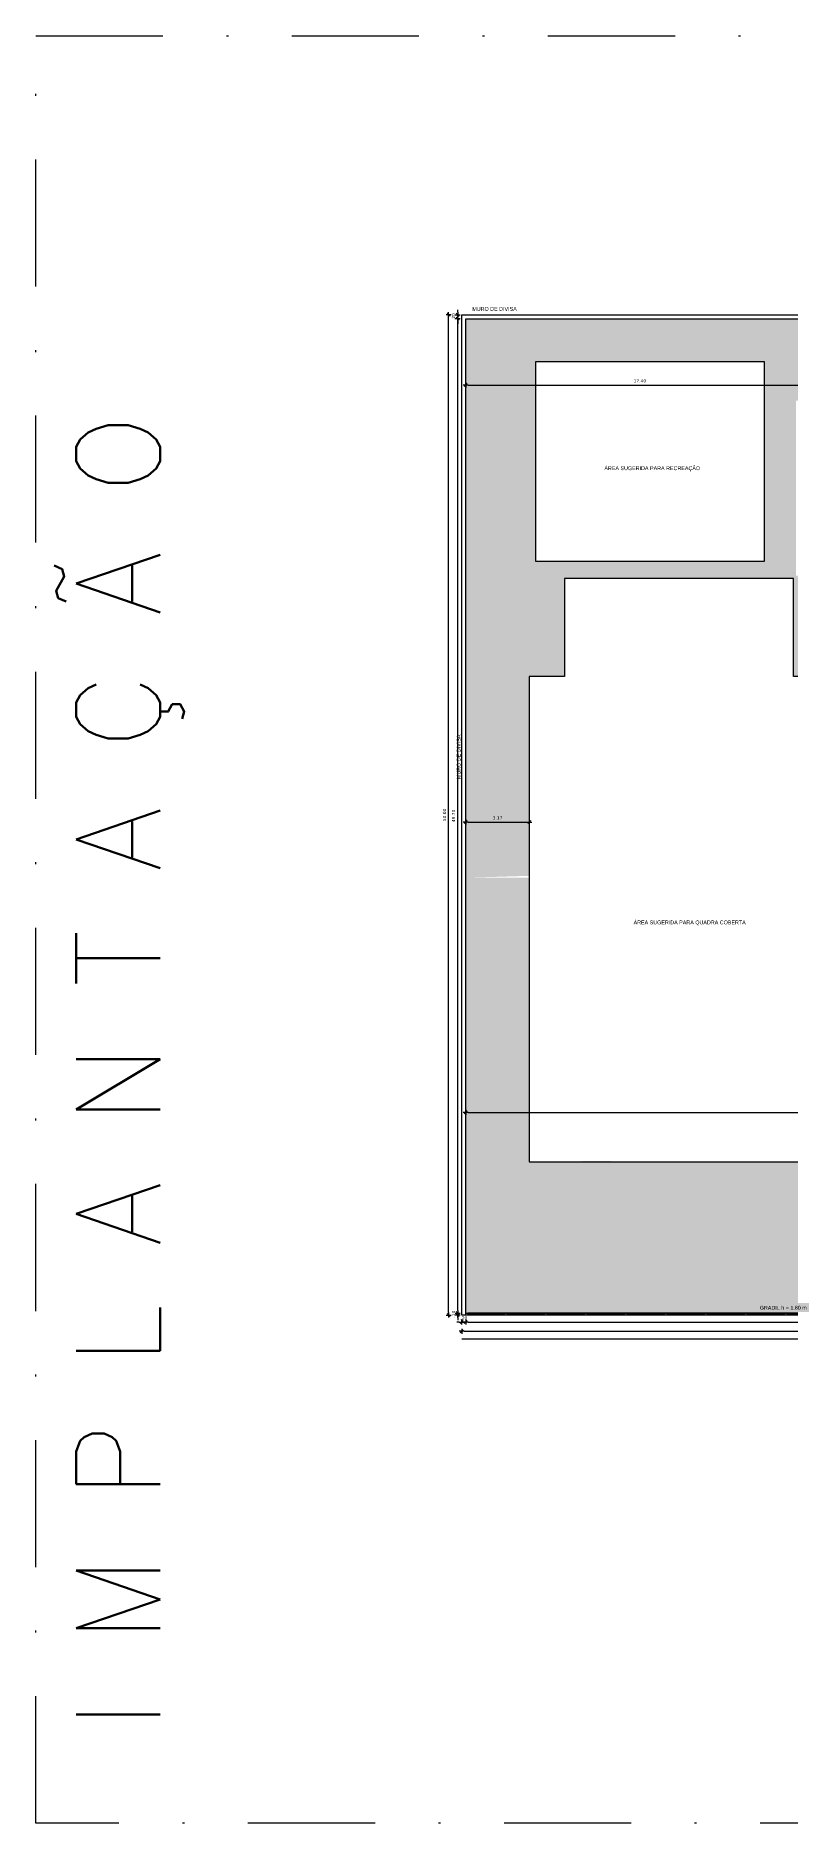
# Model space of a CAD drawing. Extents: x 386 to 569, y 47 to 136.
# Drawn here: x 386.1 to 423.8, y 46.6 to 135.9 of the extents above; entities that cross this region are included whole.
import ezdxf

# ---------------------------------------------------------------- set-up
doc = ezdxf.new("R2010")
doc.units = 0
doc.header["$LTSCALE"] = 0.005
doc.header["$PDMODE"] = 3
doc.linetypes.add('DASHDOT', pattern=[25.4, 12.7, -6.35, 0, -6.35])
doc.linetypes.add('HIDDEN', pattern=[9.525, 6.35, -3.175])
doc.layers.get('0').update_dxf_attribs({"linetype": 'CONTINUOUS'})
doc.layers.get('DEFPOINTS').update_dxf_attribs({"linetype": 'CONTINUOUS'})
for name, color, linetype in [('A-MURO', 2, 'CONTINUOUS'), ('A-PISOS-NIVEL', 1, 'CONTINUOUS'), ('A-TEXTO', 3, 'CONTINUOUS'), ('AR-PIS', 1, 'CONTINUOUS'), ('AR-VEGETAÇÃO_árvores', 96, 'HIDDEN'), ('ARQ-CTA-1_100', 1, 'CONTINUOUS'), ('ARQ-PIS-VISTA', 8, 'CONTINUOUS'), ('ARQ-TXT-1_075', 2, 'CONTINUOUS'), ('PORTAL_VTA_PROX', 1, 'CONTINUOUS')]:
    doc.layers.add(name, color=color, linetype=linetype)
doc.styles.add('ESC-50-A20', font='arial.ttf', dxfattribs={"height": 0.1})
doc.styles.add('FNDE Texto Cota 0100', font='verdana.ttf', dxfattribs={"height": 0.16})
doc.styles.get("Standard").update_dxf_attribs({"font": 'simplex.shx'})
doc.dimstyles.new('FNDE 1-0100', dxfattribs={"dimscale": 2.5, "dimtxt": 0.16, "dimasz": 0.05, "dimexe": 0.15, "dimexo": 0.15, "dimgap": 0.05, "dimtad": 1, "dimzin": 4, "dimdsep": 46, "dimtxsty": 'FNDE Texto Cota 0100', "dimblk": 'tic', "dimcen": 0.15, "dimdle": 0.15, "dimse1": 1, "dimse2": 1, "dimclrd": 251, "dimclre": 251, "dimclrt": 256, "dimaunit": 1, "dimadec": 3, "dimazin": 0, "dimtfac": 1, "dimtix": 1, "dimtmove": 2, "dimatfit": 3, "dimldrblk": 'tic', "dimfxl": 0.15, "dimtvp": 1, "dimtolj": 1, "dimtzin": 0, "dimarcsym": 0})

# ---------------------------------------------------------------- blocks, each defined once
blk = doc.blocks.new('tic')
at = {"color": 251}
for p, q in [((-1, 0), (1, 0)), ((0, -1), (0, 1))]:
    blk.add_line(p, q, dxfattribs=at)
blk.add_line((-0.6, -0.6), (0.6, 0.6))
blk = doc.blocks.new('*D10')
at = {"layer": 'ARQ-CTA-1_100', "color": 251, "lineweight": -2, "transparency": 16777216}
for p, q in [((407.138, 72.194), (407.138, 72.319)), ((407.138, 71.969), (407.138, 72.069)), ((407.138, 71.844), (407.138, 71.719))]:
    blk.add_line(p, q, dxfattribs=at)
at = {"layer": 'DEFPOINTS', "color": 0, "transparency": 16777216}
for p in [(407.138, 72.069), (407.543, 72.069), (407.543, 71.969)]:
    blk.add_point(p, dxfattribs=at)
at = {"layer": 'ARQ-CTA-1_100', "color": 251, "lineweight": -2, "transparency": 16777216, "xscale": 0.125, "yscale": 0.125, "zscale": 0.125}
for p, rotation in [((407.138, 72.069), 270), ((407.138, 71.969), 90)]:
    blk.add_blockref('tic', p, dxfattribs=dict(at, rotation=rotation))
at = {"layer": 'ARQ-CTA-1_100', "transparency": 16777216, "insert": (406.929, 72.019), "char_height": 0.16, "attachment_point": 5, "rotation": 90, "style": 'FNDE Texto Cota 0100'}
blk.add_mtext('\\A1;.10', dxfattribs=at)
blk = doc.blocks.new('*D11')
at = {"layer": 'ARQ-CTA-1_100', "color": 251, "lineweight": -2, "transparency": 16777216}
blk.add_line((407.138, 72.194), (407.138, 121.644), dxfattribs=at)
at = {"layer": 'DEFPOINTS', "color": 0, "transparency": 16777216}
for p in [(407.138, 121.769), (407.543, 121.769), (407.543, 72.069)]:
    blk.add_point(p, dxfattribs=at)
at = {"layer": 'ARQ-CTA-1_100', "color": 251, "lineweight": -2, "transparency": 16777216, "xscale": 0.125, "yscale": 0.125, "zscale": 0.125}
for p, rotation in [((407.138, 121.769), 90), ((407.138, 72.069), 270)]:
    blk.add_blockref('tic', p, dxfattribs=dict(at, rotation=rotation))
at = {"layer": 'ARQ-CTA-1_100', "transparency": 16777216, "insert": (406.929, 96.919), "char_height": 0.16, "attachment_point": 5, "rotation": 90, "style": 'FNDE Texto Cota 0100'}
blk.add_mtext('\\A1;49.70', dxfattribs=at)
blk = doc.blocks.new('*D12')
at = {"layer": 'ARQ-CTA-1_100', "color": 251, "lineweight": -2, "transparency": 16777216}
for p, q in [((407.138, 122.094), (407.138, 122.219)), ((407.138, 121.769), (407.138, 121.969)), ((407.138, 121.644), (407.138, 121.519))]:
    blk.add_line(p, q, dxfattribs=at)
at = {"layer": 'DEFPOINTS', "color": 0, "transparency": 16777216}
for p in [(407.138, 121.969), (407.543, 121.969), (407.543, 121.769)]:
    blk.add_point(p, dxfattribs=at)
at = {"layer": 'ARQ-CTA-1_100', "color": 251, "lineweight": -2, "transparency": 16777216, "xscale": 0.125, "yscale": 0.125, "zscale": 0.125}
for p, rotation in [((407.138, 121.969), 270), ((407.138, 121.769), 90)]:
    blk.add_blockref('tic', p, dxfattribs=dict(at, rotation=rotation))
at = {"layer": 'ARQ-CTA-1_100', "transparency": 16777216, "insert": (406.929, 121.869), "char_height": 0.16, "attachment_point": 5, "rotation": 90, "style": 'FNDE Texto Cota 0100'}
blk.add_mtext('\\A1;.20', dxfattribs=at)
blk = doc.blocks.new('*D13')
at = {"layer": 'ARQ-CTA-1_100', "color": 251, "lineweight": -2, "transparency": 16777216}
blk.add_line((406.686, 72.094), (406.686, 121.844), dxfattribs=at)
at = {"layer": 'DEFPOINTS', "color": 0, "transparency": 16777216}
for p in [(406.686, 121.969), (407.343, 121.969), (407.343, 71.969)]:
    blk.add_point(p, dxfattribs=at)
at = {"layer": 'ARQ-CTA-1_100', "color": 251, "lineweight": -2, "transparency": 16777216, "xscale": 0.125, "yscale": 0.125, "zscale": 0.125}
for p, rotation in [((406.686, 121.969), 90), ((406.686, 71.969), 270)]:
    blk.add_blockref('tic', p, dxfattribs=dict(at, rotation=rotation))
at = {"layer": 'ARQ-CTA-1_100', "transparency": 16777216, "insert": (406.478, 96.969), "char_height": 0.16, "attachment_point": 5, "rotation": 90, "style": 'FNDE Texto Cota 0100'}
blk.add_mtext('\\A1;50.00', dxfattribs=at)
blk = doc.blocks.new('*D14')
at = {"layer": 'ARQ-CTA-1_100', "color": 251, "lineweight": -2, "transparency": 16777216}
blk.add_line((407.468, 71.164), (487.218, 71.164), dxfattribs=at)
at = {"layer": 'DEFPOINTS', "color": 0, "transparency": 16777216}
for p in [(407.343, 71.969), (487.343, 71.969), (487.343, 71.164)]:
    blk.add_point(p, dxfattribs=at)
at = {"layer": 'ARQ-CTA-1_100', "color": 251, "lineweight": -2, "transparency": 16777216, "xscale": 0.125, "yscale": 0.125, "zscale": 0.125, "rotation": 180}
blk.add_blockref('tic', (407.343, 71.164), dxfattribs=at)
at = {"layer": 'ARQ-CTA-1_100', "color": 251, "lineweight": -2, "transparency": 16777216, "xscale": 0.125, "yscale": 0.125, "zscale": 0.125}
blk.add_blockref('tic', (487.343, 71.164), dxfattribs=at)
at = {"layer": 'ARQ-CTA-1_100', "transparency": 16777216, "insert": (447.343, 71.373), "char_height": 0.16, "attachment_point": 5, "style": 'FNDE Texto Cota 0100'}
blk.add_mtext('\\A1;80.00', dxfattribs=at)
blk = doc.blocks.new('*D16')
at = {"layer": 'ARQ-CTA-1_100', "color": 251, "lineweight": -2, "transparency": 16777216}
blk.add_line((407.668, 118.454), (424.818, 118.454), dxfattribs=at)
at = {"layer": 'DEFPOINTS', "color": 0, "transparency": 16777216}
for p in [(407.543, 119.525), (424.943, 119.525), (424.943, 118.454)]:
    blk.add_point(p, dxfattribs=at)
at = {"layer": 'ARQ-CTA-1_100', "color": 251, "lineweight": -2, "transparency": 16777216, "xscale": 0.125, "yscale": 0.125, "zscale": 0.125, "rotation": 180}
blk.add_blockref('tic', (407.543, 118.454), dxfattribs=at)
at = {"layer": 'ARQ-CTA-1_100', "color": 251, "lineweight": -2, "transparency": 16777216, "xscale": 0.125, "yscale": 0.125, "zscale": 0.125}
blk.add_blockref('tic', (424.943, 118.454), dxfattribs=at)
at = {"layer": 'ARQ-CTA-1_100', "transparency": 16777216, "insert": (416.243, 118.662), "char_height": 0.16, "attachment_point": 5, "style": 'FNDE Texto Cota 0100'}
blk.add_mtext('\\A1;17.40', dxfattribs=at)
blk = doc.blocks.new('*D80')
at = {"layer": 'ARQ-CTA-1_100', "color": 251, "lineweight": -2, "ltscale": 0.1, "transparency": 16777216}
blk.add_line((407.668, 82.1), (442.404, 82.1), dxfattribs=at)
at = {"layer": 'DEFPOINTS', "color": 0, "ltscale": 0.1, "transparency": 16777216}
for p in [(442.529, 91.563), (442.529, 82.1), (407.543, 81.184)]:
    blk.add_point(p, dxfattribs=at)
at = {"layer": 'ARQ-CTA-1_100', "color": 251, "lineweight": -2, "ltscale": 0.1, "transparency": 16777216, "xscale": 0.125, "yscale": 0.125, "zscale": 0.125, "rotation": 180}
blk.add_blockref('tic', (407.543, 82.1), dxfattribs=at)
at = {"layer": 'ARQ-CTA-1_100', "color": 251, "lineweight": -2, "ltscale": 0.1, "transparency": 16777216, "xscale": 0.125, "yscale": 0.125, "zscale": 0.125}
blk.add_blockref('tic', (442.529, 82.1), dxfattribs=at)
at = {"layer": 'ARQ-CTA-1_100', "ltscale": 0.1, "transparency": 16777216, "insert": (425.036, 82.309), "char_height": 0.16, "attachment_point": 5, "style": 'FNDE Texto Cota 0100'}
blk.add_mtext('\\A1;35', dxfattribs=at)
blk = doc.blocks.new('*D84')
at = {"layer": 'ARQ-CTA-1_100', "color": 251, "lineweight": -2, "transparency": 16777216}
for p, q in [((407.218, 71.621), (407.093, 71.621)), ((407.343, 71.621), (407.543, 71.621)), ((407.668, 71.621), (407.793, 71.621))]:
    blk.add_line(p, q, dxfattribs=at)
at = {"layer": 'DEFPOINTS', "color": 0, "transparency": 16777216}
for p in [(407.343, 71.969), (407.543, 71.969), (407.543, 71.621)]:
    blk.add_point(p, dxfattribs=at)
at = {"layer": 'ARQ-CTA-1_100', "color": 251, "lineweight": -2, "transparency": 16777216, "xscale": 0.125, "yscale": 0.125, "zscale": 0.125}
blk.add_blockref('tic', (407.343, 71.621), dxfattribs=at)
at = {"layer": 'ARQ-CTA-1_100', "color": 251, "lineweight": -2, "transparency": 16777216, "xscale": 0.125, "yscale": 0.125, "zscale": 0.125, "rotation": 180}
blk.add_blockref('tic', (407.543, 71.621), dxfattribs=at)
at = {"layer": 'ARQ-CTA-1_100', "transparency": 16777216, "insert": (407.443, 71.829), "char_height": 0.16, "attachment_point": 5, "style": 'FNDE Texto Cota 0100'}
blk.add_mtext('\\A1;.20', dxfattribs=at)
blk = doc.blocks.new('*D85')
at = {"layer": 'ARQ-CTA-1_100', "color": 251, "lineweight": -2, "transparency": 16777216}
blk.add_line((407.668, 71.621), (447.468, 71.621), dxfattribs=at)
at = {"layer": 'DEFPOINTS', "color": 0, "transparency": 16777216}
for p in [(407.543, 71.969), (447.593, 71.969), (447.593, 71.621)]:
    blk.add_point(p, dxfattribs=at)
at = {"layer": 'ARQ-CTA-1_100', "color": 251, "lineweight": -2, "transparency": 16777216, "xscale": 0.125, "yscale": 0.125, "zscale": 0.125, "rotation": 180}
blk.add_blockref('tic', (407.543, 71.621), dxfattribs=at)
at = {"layer": 'ARQ-CTA-1_100', "color": 251, "lineweight": -2, "transparency": 16777216, "xscale": 0.125, "yscale": 0.125, "zscale": 0.125}
blk.add_blockref('tic', (447.593, 71.621), dxfattribs=at)
at = {"layer": 'ARQ-CTA-1_100', "transparency": 16777216, "insert": (427.568, 71.829), "char_height": 0.16, "attachment_point": 5, "style": 'FNDE Texto Cota 0100'}
blk.add_mtext('\\A1;40.05', dxfattribs=at)
blk = doc.blocks.new('*D109')
at = {"layer": 'ARQ-CTA-1_100', "color": 251, "lineweight": -2, "transparency": 16777216}
blk.add_line((407.668, 96.613), (410.593, 96.613), dxfattribs=at)
at = {"layer": 'DEFPOINTS', "color": 0, "transparency": 16777216}
for p in [(407.543, 96.869), (410.718, 96.869), (410.718, 96.613)]:
    blk.add_point(p, dxfattribs=at)
at = {"layer": 'ARQ-CTA-1_100', "color": 251, "lineweight": -2, "transparency": 16777216, "xscale": 0.125, "yscale": 0.125, "zscale": 0.125, "rotation": 180}
blk.add_blockref('tic', (407.543, 96.613), dxfattribs=at)
at = {"layer": 'ARQ-CTA-1_100', "color": 251, "lineweight": -2, "transparency": 16777216, "xscale": 0.125, "yscale": 0.125, "zscale": 0.125}
blk.add_blockref('tic', (410.718, 96.613), dxfattribs=at)
at = {"layer": 'ARQ-CTA-1_100', "transparency": 16777216, "insert": (409.131, 96.822), "char_height": 0.16, "attachment_point": 5, "style": 'FNDE Texto Cota 0100'}
blk.add_mtext('\\A1;3.17', dxfattribs=at)

msp = doc.modelspace()

# ---------------------------------------------------------------- hatches: boundary and pattern name
at = {"layer": 'AR-VEGETAÇÃO_árvores'}
h = msp.add_hatch(dxfattribs=at)
h.set_pattern_fill('GRASS', color=256, scale=0.01, angle=165)
h.set_pattern_definition([(255, (84.715, 34.55552), (0.127, -0.21997045), [0.047625, -0.31158524]), (210, (84.715, 34.55552), (0.127, -0.21997045), [0.047625, -0.206375]), (300, (84.715, 34.55552), (0.21997045, 0.127), [0.047625, -0.206375])])
h.paths.add_polyline_path([(425.06794, 79.63853), (413.63733, 79.66805), (410.71794, 79.63859), (410.71794, 93.82725), (407.54331, 93.82725), (407.54331, 72.06852), (407.64331, 72.06852), (425.06794, 72.0685)])
edge = h.paths.add_edge_path(flags=16)
edge.add_arc((461.07744, 105.2189), 0.168, 0, 360)
edge = h.paths.add_edge_path(flags=16)
edge.add_arc((480.79676, 101.70755), 4.8, 5.9791568, 174.0208432, ccw=False)
edge.add_line((485.57065, 102.20755), (484.9669, 102.20755))
edge.add_arc((480.79676, 101.70755), 4.2, 6.8371412, 173.1628588)
edge.add_line((476.62663, 102.20755), (476.02288, 102.20755))
edge = h.paths.add_edge_path(flags=16)
edge.add_line((476.02288, 101.20755), (476.62663, 101.20755))
edge.add_arc((480.79676, 101.70755), 4.2, 186.8371412, 353.1628588)
edge.add_line((484.9669, 101.20755), (485.57065, 101.20755))
edge.add_arc((480.79676, 101.70755), 4.8, 185.9791568, 354.0208432, ccw=False)
edge = h.paths.add_edge_path(flags=16)
edge.add_arc((480.79676, 101.70755), 3.2, 8.9892993, 171.0107007, ccw=False)
edge.add_line((483.95746, 102.20755), (483.45006, 102.20755))
edge.add_arc((480.79676, 101.70755), 2.7, 10.6719293, 169.3280707)
edge.add_line((478.14346, 102.20755), (477.63607, 102.20755))
edge = h.paths.add_edge_path(flags=16)
edge.add_line((477.63607, 101.20755), (478.14346, 101.20755))
edge.add_arc((480.79676, 101.70755), 2.7, 190.6719293, 349.3280707)
edge.add_line((483.45006, 101.20755), (483.95746, 101.20755))
edge.add_arc((480.79676, 101.70755), 3.2, 188.9892993, 351.0107007, ccw=False)
edge = h.paths.add_edge_path(flags=16)
edge.add_arc((480.79676, 101.70755), 1.7, 17.1046352, 162.8953648, ccw=False)
edge.add_line((482.42157, 102.20755), (481.88763, 102.20755))
edge.add_arc((480.79676, 101.70755), 1.2, 24.6243184, 155.3756816)
edge.add_line((479.70589, 102.20755), (479.17196, 102.20755))
edge = h.paths.add_edge_path(flags=0)
edge.add_line((479.17196, 101.20755), (479.70589, 101.20755))
edge.add_arc((480.79676, 101.70755), 1.2, 204.6243184, 335.3756816)
edge.add_line((481.88763, 101.20755), (482.42157, 101.20755))
edge.add_arc((480.79676, 101.70755), 1.7, 197.1046352, 342.8953648, ccw=False)
h.paths.add_polyline_path([(469.72227, 98.54591), (472.64923, 96.85758), (472.86597, 97.23332), (469.939, 98.92165)], flags=17)
h.paths.add_polyline_path([(460.82382, 101.24074), (462.71109, 97.91247), (463.08842, 98.12643), (461.20115, 101.4547)], flags=17)
h.paths.add_polyline_path([(460.75428, 96.14277), (464.06856, 94.23103), (464.28529, 94.60677), (460.97102, 96.51851)], flags=17)
h.paths.add_polyline_path([(461.28214, 105.24993), (461.9294, 105.24993), (461.9294, 105.49501), (461.28214, 105.49501)], flags=16)
h.paths.add_polyline_path([(479.66817, 93.79374), (479.66817, 94.212)])
h.paths.add_polyline_path([(480.31049, 94.1508), (480.31049, 94.67076)], flags=16)
h.paths.add_polyline_path([(478.73328, 101.58034), (482.88007, 101.58034), (482.88007, 101.94593), (478.73328, 101.94593)], flags=16)
edge = h.paths.add_edge_path()
edge.add_line((420.29541, 108.78852), (423.92196, 108.78852))
edge.add_line((423.92196, 108.78852), (423.92196, 103.88852))
edge.add_line((423.92196, 103.88852), (424.95831, 103.88852))
edge.add_line((424.95831, 103.88852), (425.14331, 108.91852))
edge.add_line((425.14331, 108.91852), (424.04331, 108.91852))
edge.add_line((424.04331, 108.91852), (424.04331, 117.66852))
edge.add_line((424.04331, 117.66852), (483.04331, 117.66852))
edge.add_line((483.04331, 117.66852), (483.04331, 108.91852))
edge.add_line((483.04331, 108.91852), (455.59331, 108.91852))
edge.add_line((455.59331, 108.91852), (455.59331, 105.96404))
edge.add_line((455.59331, 105.96404), (458.17066, 105.96404))
edge.add_line((458.17066, 105.96404), (462.79801, 97.94924))
edge.add_line((462.79801, 97.94924), (461.50732, 95.71369))
edge.add_line((461.50732, 95.71369), (463.30701, 94.67559))
edge.add_line((463.30701, 94.67559), (466.61401, 100.40874))
edge.add_line((466.61401, 100.40874), (473.60877, 96.37403))
edge.add_line((473.60877, 96.37403), (472.13839, 93.82725))
edge.add_line((472.13839, 93.82725), (477.0631, 93.82725))
edge.add_arc((478.14331, 93.61852), 1.10019, 10.9362999, 169.0637001, ccw=False)
edge.add_line((479.22352, 93.82725), (487.14331, 93.82725))
edge.add_line((487.14331, 93.82725), (487.14331, 121.76852))
edge.add_line((487.14331, 121.76852), (420.29541, 121.76852))
edge.add_line((420.29541, 121.76852), (420.29541, 119.62724))
edge.add_line((420.29541, 119.62724), (422.45147, 119.62724))
edge.add_line((422.45147, 119.62724), (422.45147, 109.62724))
edge.add_line((422.45147, 109.62724), (420.29541, 109.62724))
edge.add_line((420.29541, 109.62724), (420.29541, 108.78852))
h.paths.add_polyline_path([(412.47196, 103.88852), (412.47196, 108.78852), (420.29541, 108.78852), (420.29541, 109.62724), (411.04331, 109.62724), (411.04331, 119.62724), (420.29541, 119.62724), (420.29541, 121.76852), (407.54331, 121.76852), (407.54331, 93.82725), (410.71794, 93.92526), (410.71794, 103.88852)])

# ---------------------------------------------------------------- linework, layer by layer
at = {"linetype": 'DASHDOT', "ltscale": 100}
msp.add_lwpolyline([(386.05054, 135.90842), (569.40552, 135.90842), (569.40552, 46.57702), (386.05054, 46.57702)], close=True, dxfattribs=at)
at = {"color": 3}
for points in [[(407.64331, 71.96852), (407.54331, 71.96852), (407.54331, 72.06852), (407.64331, 72.06852)], [(409.59331, 71.96852), (409.49331, 71.96852), (409.49331, 72.06852), (409.59331, 72.06852)], [(411.59331, 71.96852), (411.49331, 71.96852), (411.49331, 72.06852), (411.59331, 72.06852)], [(413.59331, 71.96852), (413.49331, 71.96852), (413.49331, 72.06852), (413.59331, 72.06852)], [(415.59331, 71.96852), (415.49331, 71.96852), (415.49331, 72.06852), (415.59331, 72.06852)], [(417.59331, 71.96852), (417.49331, 71.96852), (417.49331, 72.06852), (417.59331, 72.06852)], [(419.59331, 71.96852), (419.49331, 71.96852), (419.49331, 72.06852), (419.59331, 72.06852)], [(421.59331, 71.96852), (421.49331, 71.96852), (421.49331, 72.06852), (421.59331, 72.06852)], [(423.59331, 71.96852), (423.49331, 71.96852), (423.49331, 72.06852), (423.59331, 72.06852)]]:
    msp.add_lwpolyline(points, close=True, dxfattribs=at)
at = {"layer": 'A-MURO'}
for p, q in [((407.34331, 71.96852), (407.34331, 121.96852)), ((407.34331, 121.96852), (487.34331, 121.96852)), ((407.54331, 71.96852), (407.54331, 121.76852)), ((407.54331, 121.76852), (487.14331, 121.76852)), ((407.54331, 71.96852), (407.34331, 71.96852)), ((407.54331, 71.96852), (407.34331, 71.96852))]:
    msp.add_line(p, q, dxfattribs=at)
at = {"layer": 'A-PISOS-NIVEL', "color": 1}
msp.add_line((448.28613, 70.76852), (407.34331, 70.76852), dxfattribs=at)
at = {"layer": 'AR-PIS', "color": 251, "ltscale": 10}
for p, q in [((409.49331, 72.01852), (407.64331, 72.01852)), ((411.49331, 72.01852), (409.59331, 72.01852)), ((413.49331, 72.01852), (411.59331, 72.01852)), ((415.49331, 72.01852), (413.59331, 72.01852)), ((417.49331, 72.01852), (415.59331, 72.01852)), ((419.49331, 72.01852), (417.59331, 72.01852)), ((421.49331, 72.01852), (419.59331, 72.01852)), ((423.49331, 72.01852), (421.59331, 72.01852)), ((425.49331, 72.01852), (423.59331, 72.01852))]:
    msp.add_line(p, q, dxfattribs=at)
at = {"layer": 'ARQ-PIS-VISTA'}
for points in [[(411.04331, 119.62724), (422.45147, 119.62724), (422.45147, 109.62724), (411.04331, 109.62724), (411.04331, 119.62724)], [(423.92196, 108.78852), (412.47196, 108.78852), (412.47196, 103.88852), (410.71794, 103.88852), (410.71794, 79.63859), (426.81794, 79.63852), (426.81794, 103.88852), (423.92196, 103.88852), (423.92196, 108.78852)]]:
    msp.add_lwpolyline(points, dxfattribs=at)
at = {"layer": 'PORTAL_VTA_PROX'}
for p, q in [((447.49331, 72.06852), (407.64331, 72.06852)), ((447.49331, 71.96852), (407.64331, 71.96852))]:
    msp.add_line(p, q, dxfattribs=at)

# ---------------------------------------------------------------- texts
at = {"layer": 'A-TEXTO'}
msp.add_text('I M P L A N T A Ç Ã O', height=4.2, rotation=90, dxfattribs=at).set_placement((392.27189, 51.28725))
at = {"layer": 'ARQ-TXT-1_075', "style": 'ESC-50-A20'}
for s, p in [('MURO DE DIVISA', (407.86886, 122.16008)), ('ÁREA SUGERIDA PARA RECREAÇÃO', (414.46836, 114.19823)), ('ÁREA SUGERIDA PARA QUADRA COBERTA', (415.92829, 91.50194)), ('GRADIL h = 1.80 m', (422.23464, 72.24322))]:
    msp.add_text(s, height=0.192, dxfattribs=at).set_placement(p)
msp.add_text('MURO DE DIVISA', height=0.192, rotation=90, dxfattribs=at).set_placement((407.28091, 98.76152))

# ---------------------------------------------------------------- dimensions: what is measured, and where the dimension line sits
at = {"layer": 'ARQ-CTA-1_100'}
for base, p1, p2, picture, middle in [((406.68639, 121.96852), (407.34331, 71.96852), (407.34331, 121.96852), '*D13', (406.47812, 96.96852)), ((407.13764, 121.96852), (407.54331, 121.76852), (407.54331, 121.96852), '*D12', (406.92931, 121.86852)), ((407.13764, 121.76852), (407.54331, 72.06852), (407.54331, 121.76852), '*D11', (406.92936, 96.91852)), ((407.13764, 72.06852), (407.54331, 71.96852), (407.54331, 72.06852), '*D10', (406.92936, 72.01852))]:
    dim = msp.add_linear_dim(base=base, p1=p1, p2=p2, angle=90, dimstyle='FNDE 1-0100', dxfattribs=at)
    dim.commit()
    dim.dimension.update_dxf_attribs({"geometry": picture, "text_midpoint": middle})
for base, p1, p2, picture, middle in [((424.94331, 118.45405), (407.54331, 119.52538), (424.94331, 119.52538), '*D16', (416.24331, 118.66233)), ((410.71794, 96.61324), (407.54331, 96.86852), (410.71794, 96.86852), '*D109', (409.13062, 96.82157)), ((407.54331, 71.62074), (407.34331, 71.96852), (407.54331, 71.96852), '*D84', (407.44331, 71.82907)), ((487.34331, 71.16389), (407.34331, 71.96852), (487.34331, 71.96852), '*D14', (447.34331, 71.37254)), ((447.59331, 71.62074), (407.54331, 71.96852), (447.59331, 71.96852), '*D85', (427.56831, 71.82902))]:
    dim = msp.add_linear_dim(base=base, p1=p1, p2=p2, dimstyle='FNDE 1-0100', dxfattribs=at)
    dim.commit()
    dim.dimension.update_dxf_attribs({"geometry": picture, "text_midpoint": middle})
at = {"layer": 'ARQ-CTA-1_100', "ltscale": 0.1}
dim = msp.add_linear_dim(base=(442.52905, 82.10022), p1=(407.54331, 81.18426), p2=(442.52905, 91.56262), text='35', dimstyle='FNDE 1-0100', dxfattribs=at)
dim.commit()
dim.dimension.update_dxf_attribs({"geometry": '*D80', "text_midpoint": (425.03618, 82.30855)})

doc.saveas('drawing.dxf')
